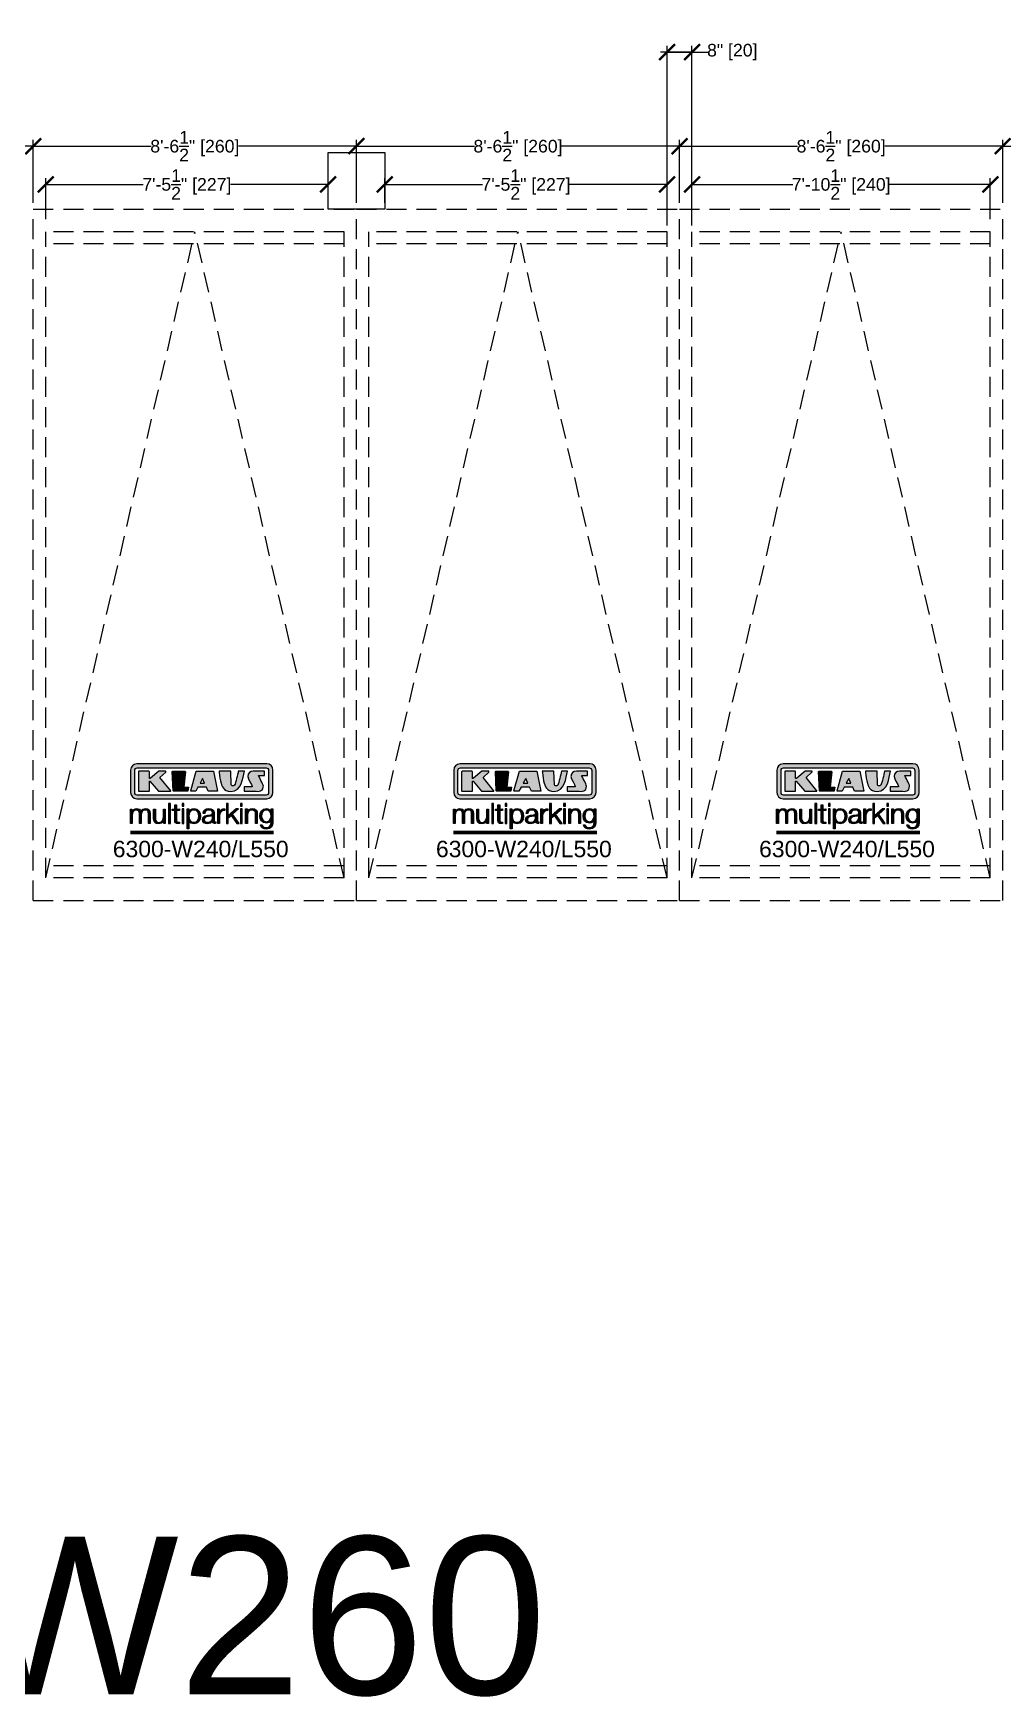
# Model space of a CAD drawing. Extents: x -210816 to 20092, y 4708 to 41486.
# Drawn here: x 17037 to 17344, y 6020 to 6547 of the extents above; entities that cross this region are included whole.
import ezdxf

# ---------------------------------------------------------------- set-up
doc = ezdxf.new("R2010")
doc.units = 0
doc.header["$MEASUREMENT"] = 0
doc.linetypes.add('DASHED', pattern=[0.2067, 0.1654, -0.0413])
doc.linetypes.add('HIDDEN', pattern=[9.525, 6.35, -3.175])
doc.layers.get('0').update_dxf_attribs({"linetype": 'CONTINUOUS'})
doc.layers.get('DEFPOINTS').update_dxf_attribs({"linetype": 'CONTINUOUS'})
for name, color, linetype in [('DIM', 6, 'CONTINUOUS'), ('KLAUS', 30, 'CONTINUOUS'), ('LOGO', 7, 'CONTINUOUS')]:
    doc.layers.add(name, color=color, linetype=linetype)
doc.styles.get("Standard").update_dxf_attribs({"font": 'arial.ttf'})
doc.dimstyles.get("Standard").update_dxf_attribs({"dimtxt": 5, "dimasz": 5, "dimexe": 2, "dimexo": 2, "dimgap": 0.09, "dimtad": 0, "dimtih": 1, "dimtoh": 1, "dimdec": 1, "dimzin": 0, "dimdsep": 46, "dimlunit": 4, "dimtxsty": 'Standard', "dimblk": 'ARCHTICK', "dimcen": -0.09, "dimadec": 0, "dimazin": 0, "dimtfac": 1, "dimtdec": 4, "dimtofl": 0, "dimtmove": 0, "dimatfit": 3, "dimldrblk": 'ARCHTICK', "dimfxl": 1, "dimtolj": 1, "dimtzin": 0, "dimarcsym": 0})

# ---------------------------------------------------------------- blocks, each defined once
blk = doc.blocks.new('_ARCHTICK')
at = {"color": 0, "linetype": 'ByBlock', "const_width": 0.15}
blk.add_lwpolyline([(-0.5, -0.5), (0.5, 0.5)], dxfattribs=at)
blk = doc.blocks.new('*D12107')
at = {"layer": 'DEFPOINTS', "color": 0}
for p in [(17446.71, 6511.6), (17344.34, 6491.61), (17446.71, 6491.61)]:
    blk.add_point(p, dxfattribs=at)
at = {"layer": 'DIM', "color": 0, "lineweight": -2}
for p, q in [((17344.34, 6493.61), (17344.34, 6513.6)), ((17344.34, 6511.6), (17381.72, 6511.6)), ((17446.71, 6511.6), (17409.33, 6511.6)), ((17446.71, 6493.61), (17446.71, 6513.6))]:
    blk.add_line(p, q, dxfattribs=at)
at = {"layer": 'DIM', "color": 0, "lineweight": -2, "xscale": 5, "yscale": 5, "zscale": 5, "rotation": 180}
blk.add_blockref('_ARCHTICK', (17344.34, 6511.6), dxfattribs=at)
at = {"layer": 'DIM', "color": 0, "lineweight": -2, "xscale": 5, "yscale": 5, "zscale": 5}
blk.add_blockref('_ARCHTICK', (17446.71, 6511.6), dxfattribs=at)
at = {"layer": 'DIM', "color": 0, "insert": (17395.53, 6511.6), "char_height": 4, "attachment_point": 5}
blk.add_mtext('\\A1;8\'-6{\\H1.000000x;\\S1/2;}" [260]', dxfattribs=at)
blk = doc.blocks.new('*D12109')
at = {"layer": 'DEFPOINTS', "color": 0}
for p in [(17344.34, 6511.6), (17241.98, 6491.61), (17344.34, 6491.61)]:
    blk.add_point(p, dxfattribs=at)
at = {"layer": 'DIM', "color": 0, "lineweight": -2}
for p, q in [((17241.98, 6493.61), (17241.98, 6513.6)), ((17241.98, 6511.6), (17279.36, 6511.6)), ((17344.34, 6511.6), (17306.97, 6511.6)), ((17344.34, 6493.61), (17344.34, 6513.6))]:
    blk.add_line(p, q, dxfattribs=at)
at = {"layer": 'DIM', "color": 0, "lineweight": -2, "xscale": 5, "yscale": 5, "zscale": 5, "rotation": 180}
blk.add_blockref('_ARCHTICK', (17241.98, 6511.6), dxfattribs=at)
at = {"layer": 'DIM', "color": 0, "lineweight": -2, "xscale": 5, "yscale": 5, "zscale": 5}
blk.add_blockref('_ARCHTICK', (17344.34, 6511.6), dxfattribs=at)
at = {"layer": 'DIM', "color": 0, "insert": (17293.16, 6511.6), "char_height": 4, "attachment_point": 5}
blk.add_mtext('\\A1;8\'-6{\\H1.000000x;\\S1/2;}" [260]', dxfattribs=at)
blk = doc.blocks.new('*D12110')
at = {"layer": 'DEFPOINTS', "color": 0}
for p in [(17340.41, 6499.49), (17245.91, 6486.48), (17340.41, 6486.48)]:
    blk.add_point(p, dxfattribs=at)
at = {"layer": 'DIM', "color": 0, "lineweight": -2}
for p, q in [((17245.91, 6488.48), (17245.91, 6501.49)), ((17245.91, 6499.49), (17277.82, 6499.49)), ((17340.41, 6499.49), (17308.51, 6499.49)), ((17340.41, 6488.48), (17340.41, 6501.49))]:
    blk.add_line(p, q, dxfattribs=at)
at = {"layer": 'DIM', "color": 0, "lineweight": -2, "xscale": 5, "yscale": 5, "zscale": 5, "rotation": 180}
blk.add_blockref('_ARCHTICK', (17245.91, 6499.49), dxfattribs=at)
at = {"layer": 'DIM', "color": 0, "lineweight": -2, "xscale": 5, "yscale": 5, "zscale": 5}
blk.add_blockref('_ARCHTICK', (17340.41, 6499.49), dxfattribs=at)
at = {"layer": 'DIM', "color": 0, "insert": (17293.16, 6499.49), "char_height": 4, "attachment_point": 5}
blk.add_mtext('\\A1;7\'-10{\\H1.000000x;\\S1/2;}" [240]', dxfattribs=at)
blk = doc.blocks.new('KLAUS')
at = {"layer": 'LOGO'}
h = blk.add_hatch(color=8, dxfattribs=at)
h.dxf.hatch_style = 2
edge = h.paths.add_edge_path()
edge.add_spline(control_points=[(3.6, 29.09), (2.88, 29.09), (2.3, 28.51), (2.3, 27.8), (2.3, 27.8), (2.3, 16.11), (2.3, 16.11), (2.3, 15.39), (2.88, 14.81), (3.6, 14.81), (3.6, 14.81), (71.16, 14.81), (71.16, 14.81), (71.88, 14.81), (72.46, 15.39), (72.46, 16.11), (72.46, 16.11), (72.46, 27.8), (72.46, 27.8), (72.46, 28.51), (71.88, 29.09), (71.16, 29.09), (71.16, 29.09), (3.6, 29.09), (3.6, 29.09), (3.6, 29.09), (3.6, 29.09), (3.6, 29.09)], knot_values=[0, 0, 0, 0, 1, 1, 1, 2, 2, 2, 3, 3, 3, 4, 4, 4, 5, 5, 5, 6, 6, 6, 7, 7, 7, 8, 8, 8, 9, 9, 9, 9], degree=3, periodic=0)
edge = h.paths.add_edge_path()
edge.add_spline(control_points=[(3.35, 31.23), (3.35, 31.23), (71.47, 31.23), (71.47, 31.23), (73.26, 31.23), (74.71, 29.77), (74.71, 27.99), (74.71, 27.99), (74.71, 16.17), (74.71, 16.17), (74.71, 14.38), (73.26, 12.93), (71.47, 12.93), (71.47, 12.93), (3.35, 12.93), (3.35, 12.93), (1.56, 12.93), (0.11, 14.38), (0.11, 16.17), (0.11, 16.17), (0.11, 27.99), (0.11, 27.99), (0.11, 29.77), (1.56, 31.23), (3.35, 31.23), (3.35, 31.23), (3.35, 31.23), (3.35, 31.23)], knot_values=[0, 0, 0, 0, 1, 1, 1, 2, 2, 2, 3, 3, 3, 4, 4, 4, 5, 5, 5, 6, 6, 6, 7, 7, 7, 8, 8, 8, 9, 9, 9, 9], degree=3, periodic=0)
h = blk.add_hatch(color=8, dxfattribs=at)
h.dxf.hatch_style = 2
edge = h.paths.add_edge_path()
edge.add_spline(control_points=[(4.5, 27.33), (4.5, 27.33), (9.7, 27.33), (9.7, 27.33), (9.84, 27.33), (9.96, 27.22), (9.96, 27.08), (9.96, 27.08), (9.96, 23.69), (9.96, 23.69), (9.96, 23.69), (9.94, 23.64), (10.04, 23.59), (10.14, 23.53), (10.2, 23.57), (10.2, 23.57), (10.2, 23.57), (10.51, 23.75), (10.51, 23.75), (10.51, 23.75), (14.94, 27.33), (14.94, 27.33), (14.94, 27.33), (18.41, 27.33), (18.41, 27.33), (18.41, 27.33), (18.49, 27.33), (18.56, 27.2), (18.65, 27.04), (18.53, 26.91), (18.53, 26.91), (18.53, 26.91), (15.49, 24.11), (15.49, 24.11), (15.49, 24.11), (21.14, 17.06), (21.14, 17.06), (21.14, 17.06), (21.13, 16.91), (21.13, 16.91), (21.08, 16.84), (20.99, 16.82), (20.99, 16.82), (20.99, 16.82), (14.7, 16.82), (14.7, 16.82), (14.7, 16.82), (10.26, 22.17), (10.26, 22.17), (10.26, 22.17), (10.19, 22.24), (10.08, 22.21), (9.97, 22.18), (9.96, 22.11), (9.96, 22.11), (9.96, 22.11), (9.96, 17.08), (9.96, 17.08), (9.96, 16.94), (9.84, 16.82), (9.7, 16.82), (9.7, 16.82), (4.5, 16.82), (4.5, 16.82), (4.36, 16.82), (4.25, 16.94), (4.25, 17.08), (4.25, 17.08), (4.25, 27.08), (4.25, 27.08), (4.25, 27.22), (4.36, 27.33), (4.5, 27.33), (4.5, 27.33), (4.5, 27.33), (4.5, 27.33)], knot_values=[0, 0, 0, 0, 1, 1, 1, 2, 2, 2, 3, 3, 3, 4, 4, 4, 5, 5, 5, 6, 6, 6, 7, 7, 7, 8, 8, 8, 9, 9, 9, 10, 10, 10, 11, 11, 11, 12, 12, 12, 13, 13, 13, 14, 14, 14, 15, 15, 15, 16, 16, 16, 17, 17, 17, 18, 18, 18, 19, 19, 19, 20, 20, 20, 21, 21, 21, 22, 22, 22, 23, 23, 23, 24, 24, 24, 25, 25, 25, 25], degree=3, periodic=0)
h = blk.add_hatch(color=8, dxfattribs=at)
h.dxf.hatch_style = 2
h.paths.add_polyline_path([(22.42, 17.06), (21.97, 27.15), (22.24, 27.33), (28.55, 27.33), (28.86, 26.97), (28.01, 19.08), (30.26, 19.07), (30.44, 18.95), (30.08, 16.95), (29.49, 16.82), (22.6, 16.82)])
h = blk.add_hatch(color=8, dxfattribs=at)
h.paths.add_polyline_path([(36.52, 21.01), (38.93, 21.01), (37.87, 23.57)])
h.paths.add_polyline_path([(34.52, 27.33), (43.65, 27.33), (45.76, 16.94), (45.57, 16.82), (40.83, 16.82), (39.89, 18.95), (35.42, 18.95), (34.27, 16.82), (31.78, 16.82), (31.66, 17)])
h = blk.add_hatch(color=8, dxfattribs=at)
h.dxf.hatch_style = 2
edge = h.paths.add_edge_path()
edge.add_spline(control_points=[(52.69, 27.32), (52.69, 27.32), (52.88, 20.14), (52.88, 20.14), (53.01, 19.89), (53.2, 19.77), (53.43, 19.71), (53.91, 19.59), (54.43, 19.57), (54.64, 20.03), (55.23, 21.34), (56.27, 25.45), (56.6, 27.33), (56.6, 27.33), (59.77, 27.33), (59.77, 27.33), (58.77, 23.9), (58.56, 16.82), (52.63, 16.76), (48.72, 16.72), (48.01, 19.35), (47.27, 22.24), (46.89, 23.68), (46.54, 27.33), (46.54, 27.33), (46.54, 27.33), (52.69, 27.32), (52.69, 27.32), (52.69, 27.32), (52.69, 27.32), (52.69, 27.32)], knot_values=[0, 0, 0, 0, 1, 1, 1, 2, 2, 2, 3, 3, 3, 4, 4, 4, 5, 5, 5, 6, 6, 6, 7, 7, 7, 8, 8, 8, 9, 9, 9, 10, 10, 10, 10], degree=3, periodic=0)
h = blk.add_hatch(color=8, dxfattribs=at)
h.dxf.hatch_style = 2
edge = h.paths.add_edge_path()
edge.add_spline(control_points=[(64.46, 27.33), (64.46, 27.33), (70.31, 27.33), (70.31, 27.33), (70.31, 26.52), (70.31, 26.02), (70.31, 25.12), (70.31, 25.12), (67.3, 25.12), (67.3, 25.12), (67.24, 25.04), (67.25, 25.11), (67.25, 24.91), (67.25, 24.88), (69.73, 20.38), (69.73, 19.57), (69.73, 16.4), (67.22, 16.81), (65.9, 16.82), (65.9, 16.82), (59.59, 16.82), (59.59, 16.82), (59.59, 17.76), (59.59, 18.23), (59.59, 19.14), (59.59, 19.14), (63.75, 19.14), (63.75, 19.14), (63.82, 19.22), (63.81, 19.11), (63.81, 19.31), (63.81, 20.32), (61.58, 23.06), (61.58, 24.63), (61.58, 26.33), (62.83, 27.34), (64.46, 27.33), (64.46, 27.33), (64.46, 27.33), (64.46, 27.33)], knot_values=[0, 0, 0, 0, 1, 1, 1, 2, 2, 2, 3, 3, 3, 4, 4, 4, 5, 5, 5, 6, 6, 6, 7, 7, 7, 8, 8, 8, 9, 9, 9, 10, 10, 10, 11, 11, 11, 12, 12, 12, 13, 13, 13, 13], degree=3, periodic=0)
h = blk.add_hatch(color=30, dxfattribs=at)
h.dxf.hatch_style = 2
h.paths.add_polyline_path([(20.07, 0), (20.99, 0), (20.99, 10.45), (20.07, 10.45)])
h = blk.add_hatch(color=30, dxfattribs=at)
h.dxf.hatch_style = 2
edge = h.paths.add_edge_path()
edge.add_spline(control_points=[(24.22, 9.82), (24.22, 9.82), (23.3, 9.82), (23.3, 9.82), (23.3, 9.82), (23.3, 7.55), (23.3, 7.55), (23.3, 7.55), (21.98, 7.55), (21.98, 7.55), (21.98, 7.55), (21.98, 6.78), (21.98, 6.78), (21.98, 6.78), (23.3, 6.78), (23.3, 6.78), (23.3, 6.78), (23.3, 1.61), (23.3, 1.61), (23.28, 0.32), (23.71, -0.09), (24.94, -0.09), (25.22, -0.09), (25.48, -0.06), (25.76, -0.06), (25.76, -0.06), (25.76, 0.73), (25.76, 0.73), (25.5, 0.7), (25.23, 0.69), (24.97, 0.69), (24.31, 0.73), (24.22, 1.08), (24.22, 1.68), (24.22, 1.68), (24.22, 6.78), (24.22, 6.78), (24.22, 6.78), (25.76, 6.78), (25.76, 6.78), (25.76, 6.78), (25.76, 7.55), (25.76, 7.55), (25.76, 7.55), (24.22, 7.55), (24.22, 7.55), (24.22, 7.55), (24.22, 9.82), (24.22, 9.82), (24.22, 9.82), (24.22, 9.82), (24.22, 9.82)], knot_values=[0, 0, 0, 0, 1, 1, 1, 2, 2, 2, 3, 3, 3, 4, 4, 4, 5, 5, 5, 6, 6, 6, 7, 7, 7, 8, 8, 8, 9, 9, 9, 10, 10, 10, 11, 11, 11, 12, 12, 12, 13, 13, 13, 14, 14, 14, 15, 15, 15, 16, 16, 16, 17, 17, 17, 17], degree=3, periodic=0)
h = blk.add_hatch(color=30, dxfattribs=at)
h.paths.add_polyline_path([(27.1, 0), (28.03, 0), (28.03, 7.55), (27.1, 7.55)])
h.paths.add_polyline_path([(27.1, 8.98), (28.03, 8.98), (28.03, 10.45), (27.1, 10.45)])
h = blk.add_hatch(color=30, dxfattribs=at)
h.dxf.hatch_style = 2
h.paths.add_polyline_path([(50.4, 0), (51.32, 0), (51.32, 2.87), (52.82, 4.11), (55.8, 0), (56.96, 0), (53.52, 4.76), (56.74, 7.55), (55.51, 7.55), (51.32, 3.89), (51.32, 10.45), (50.4, 10.45)])
h = blk.add_hatch(color=30, dxfattribs=at)
h.paths.add_polyline_path([(57.74, 0), (58.66, 0), (58.66, 7.55), (57.74, 7.55)])
h.paths.add_polyline_path([(57.74, 8.98), (58.66, 8.98), (58.66, 10.45), (57.74, 10.45)])
h = blk.add_hatch(color=30, dxfattribs=at)
h.dxf.hatch_style = 2
edge = h.paths.add_edge_path()
edge.add_spline(control_points=[(0, 0), (0, 0), (0.92, 0), (0.92, 0), (0.92, 0), (0.92, 4.22), (0.92, 4.22), (0.94, 5.8), (1.58, 7), (3.18, 7), (4.35, 7), (4.77, 6.15), (4.76, 5.12), (4.76, 5.12), (4.76, 0), (4.76, 0), (4.76, 0), (5.68, 0), (5.68, 0), (5.68, 0), (5.68, 4.27), (5.68, 4.27), (5.68, 5.68), (6.14, 7), (7.73, 7), (9.05, 7), (9.52, 6.32), (9.52, 5.08), (9.52, 5.08), (9.52, 0), (9.52, 0), (9.52, 0), (10.44, 0), (10.44, 0), (10.44, 0), (10.44, 5.12), (10.44, 5.12), (10.44, 6.91), (9.59, 7.77), (7.94, 7.77), (6.94, 7.77), (5.99, 7.29), (5.54, 6.3), (5.26, 7.29), (4.36, 7.77), (3.37, 7.77), (2.17, 7.77), (1.38, 7.19), (0.89, 6.28), (0.89, 6.28), (0.85, 6.28), (0.85, 6.28), (0.85, 6.28), (0.85, 7.55), (0.85, 7.55), (0.85, 7.55), (0, 7.55), (0, 7.55), (0, 7.55), (0, 0), (0, 0), (0, 0), (0, 0), (0, 0)], knot_values=[0, 0, 0, 0, 1, 1, 1, 2, 2, 2, 3, 3, 3, 4, 4, 4, 5, 5, 5, 6, 6, 6, 7, 7, 7, 8, 8, 8, 9, 9, 9, 10, 10, 10, 11, 11, 11, 12, 12, 12, 13, 13, 13, 14, 14, 14, 15, 15, 15, 16, 16, 16, 17, 17, 17, 18, 18, 18, 19, 19, 19, 20, 20, 20, 21, 21, 21, 21], degree=3, periodic=0)
h = blk.add_hatch(color=30, dxfattribs=at)
h.dxf.hatch_style = 2
edge = h.paths.add_edge_path()
edge.add_spline(control_points=[(18.31, 7.55), (18.31, 7.55), (17.39, 7.55), (17.39, 7.55), (17.39, 7.55), (17.39, 3.59), (17.39, 3.59), (17.39, 2.05), (16.7, 0.56), (15.12, 0.56), (13.66, 0.56), (13.15, 1.27), (13.1, 2.64), (13.1, 2.64), (13.1, 7.55), (13.1, 7.55), (13.1, 7.55), (12.18, 7.55), (12.18, 7.55), (12.18, 7.55), (12.18, 2.65), (12.18, 2.65), (12.18, 0.89), (12.93, -0.22), (14.83, -0.22), (15.96, -0.22), (16.95, 0.35), (17.44, 1.36), (17.44, 1.36), (17.47, 1.36), (17.47, 1.36), (17.47, 1.36), (17.47, 0), (17.47, 0), (17.47, 0), (18.31, 0), (18.31, 0), (18.31, 0), (18.31, 7.55), (18.31, 7.55), (18.31, 7.55), (18.31, 7.55), (18.31, 7.55)], knot_values=[0, 0, 0, 0, 1, 1, 1, 2, 2, 2, 3, 3, 3, 4, 4, 4, 5, 5, 5, 6, 6, 6, 7, 7, 7, 8, 8, 8, 9, 9, 9, 10, 10, 10, 11, 11, 11, 12, 12, 12, 13, 13, 13, 14, 14, 14, 14], degree=3, periodic=0)
h = blk.add_hatch(color=30, dxfattribs=at)
edge = h.paths.add_edge_path()
edge.add_spline(control_points=[(35.84, 3.78), (35.84, 2.21), (35.12, 0.56), (33.37, 0.56), (31.4, 0.56), (30.72, 2.21), (30.72, 3.78), (30.72, 5.49), (31.33, 7), (33.37, 7), (35.12, 7), (35.84, 5.34), (35.84, 3.78), (35.84, 3.78), (35.84, 3.78), (35.84, 3.78)], knot_values=[0, 0, 0, 0, 1, 1, 1, 2, 2, 2, 3, 3, 3, 4, 4, 4, 5, 5, 5, 5], degree=3, periodic=0)
edge = h.paths.add_edge_path()
edge.add_spline(control_points=[(29.79, -2.8), (29.79, -2.8), (30.72, -2.8), (30.72, -2.8), (30.72, -2.8), (30.72, 1.43), (30.72, 1.43), (30.72, 1.43), (30.74, 1.43), (30.74, 1.43), (31.14, 0.35), (32.24, -0.22), (33.37, -0.22), (35.66, -0.22), (36.76, 1.64), (36.76, 3.78), (36.76, 5.91), (35.66, 7.77), (33.37, 7.77), (32.15, 7.77), (31.1, 7.14), (30.67, 6.12), (30.67, 6.12), (30.64, 6.12), (30.64, 6.12), (30.64, 6.12), (30.64, 7.55), (30.64, 7.55), (30.64, 7.55), (29.79, 7.55), (29.79, 7.55), (29.79, 7.55), (29.79, -2.8), (29.79, -2.8), (29.79, -2.8), (29.79, -2.8), (29.79, -2.8)], knot_values=[0, 0, 0, 0, 1, 1, 1, 2, 2, 2, 3, 3, 3, 4, 4, 4, 5, 5, 5, 6, 6, 6, 7, 7, 7, 8, 8, 8, 9, 9, 9, 10, 10, 10, 11, 11, 11, 12, 12, 12, 12], degree=3, periodic=0)
h = blk.add_hatch(color=30, dxfattribs=at)
edge = h.paths.add_edge_path()
edge.add_spline(control_points=[(43.03, 2.93), (43.04, 1.45), (41.8, 0.56), (40.39, 0.56), (39.53, 0.56), (38.71, 1.13), (38.71, 2.05), (38.71, 3.53), (40.66, 3.51), (42.22, 3.79), (42.47, 3.84), (42.88, 3.91), (43, 4.13), (43, 4.13), (43.03, 4.13), (43.03, 4.13), (43.03, 4.13), (43.03, 2.93), (43.03, 2.93), (43.03, 2.93), (43.03, 2.93), (43.03, 2.93)], knot_values=[0, 0, 0, 0, 1, 1, 1, 2, 2, 2, 3, 3, 3, 4, 4, 4, 5, 5, 5, 6, 6, 6, 7, 7, 7, 7], degree=3, periodic=0)
edge = h.paths.add_edge_path()
edge.add_spline(control_points=[(39.03, 5.24), (39.06, 6.47), (39.91, 7), (41.05, 7), (42.14, 7), (43.03, 6.69), (43.03, 5.45), (43.03, 4.61), (42.6, 4.51), (41.84, 4.42), (39.85, 4.19), (37.79, 4.11), (37.79, 1.99), (37.79, 0.47), (38.93, -0.22), (40.32, -0.22), (41.77, -0.22), (42.43, 0.34), (43.07, 1.32), (43.07, 1.32), (43.1, 1.32), (43.1, 1.32), (43.1, 0.53), (43.25, 0), (44.19, 0), (44.43, 0), (44.58, 0.01), (44.79, 0.06), (44.79, 0.06), (44.79, 0.83), (44.79, 0.83), (44.71, 0.81), (44.6, 0.78), (44.49, 0.78), (44.13, 0.78), (43.95, 0.98), (43.95, 1.33), (43.95, 1.33), (43.95, 5.34), (43.95, 5.34), (43.95, 7.36), (42.5, 7.77), (41.17, 7.77), (39.44, 7.77), (38.2, 7.01), (38.11, 5.24), (38.11, 5.24), (39.03, 5.24), (39.03, 5.24), (39.03, 5.24), (39.03, 5.24), (39.03, 5.24)], knot_values=[0, 0, 0, 0, 1, 1, 1, 2, 2, 2, 3, 3, 3, 4, 4, 4, 5, 5, 5, 6, 6, 6, 7, 7, 7, 8, 8, 8, 9, 9, 9, 10, 10, 10, 11, 11, 11, 12, 12, 12, 13, 13, 13, 14, 14, 14, 15, 15, 15, 16, 16, 16, 17, 17, 17, 17], degree=3, periodic=0)
h = blk.add_hatch(color=30, dxfattribs=at)
h.dxf.hatch_style = 2
edge = h.paths.add_edge_path()
edge.add_spline(control_points=[(45.79, 0), (45.79, 0), (46.71, 0), (46.71, 0), (46.71, 0), (46.71, 4.03), (46.71, 4.03), (46.71, 5.59), (47.85, 6.82), (49.52, 6.73), (49.52, 6.73), (49.52, 7.66), (49.52, 7.66), (48.16, 7.72), (47.14, 7), (46.67, 5.78), (46.67, 5.78), (46.64, 5.78), (46.64, 5.78), (46.64, 5.78), (46.64, 7.55), (46.64, 7.55), (46.64, 7.55), (45.79, 7.55), (45.79, 7.55), (45.79, 7.55), (45.79, 0), (45.79, 0), (45.79, 0), (45.79, 0), (45.79, 0)], knot_values=[0, 0, 0, 0, 1, 1, 1, 2, 2, 2, 3, 3, 3, 4, 4, 4, 5, 5, 5, 6, 6, 6, 7, 7, 7, 8, 8, 8, 9, 9, 9, 10, 10, 10, 10], degree=3, periodic=0)
h = blk.add_hatch(color=30, dxfattribs=at)
h.dxf.hatch_style = 2
edge = h.paths.add_edge_path()
edge.add_spline(control_points=[(60.41, 0), (60.41, 0), (61.33, 0), (61.33, 0), (61.33, 0), (61.33, 4.41), (61.33, 4.41), (61.36, 5.89), (62.24, 7), (63.7, 7), (65.2, 7), (65.62, 6.02), (65.62, 4.71), (65.62, 4.71), (65.62, 0), (65.62, 0), (65.62, 0), (66.54, 0), (66.54, 0), (66.54, 0), (66.54, 4.86), (66.54, 4.86), (66.54, 6.66), (65.9, 7.77), (63.78, 7.77), (62.71, 7.77), (61.7, 7.16), (61.36, 6.25), (61.36, 6.25), (61.33, 6.25), (61.33, 6.25), (61.33, 6.25), (61.33, 7.55), (61.33, 7.55), (61.33, 7.55), (60.41, 7.55), (60.41, 7.55), (60.41, 7.55), (60.41, 0), (60.41, 0), (60.41, 0), (60.41, 0), (60.41, 0)], knot_values=[0, 0, 0, 0, 1, 1, 1, 2, 2, 2, 3, 3, 3, 4, 4, 4, 5, 5, 5, 6, 6, 6, 7, 7, 7, 8, 8, 8, 9, 9, 9, 10, 10, 10, 11, 11, 11, 12, 12, 12, 13, 13, 13, 14, 14, 14, 14], degree=3, periodic=0)
h = blk.add_hatch(color=30, dxfattribs=at)
edge = h.paths.add_edge_path()
edge.add_spline(control_points=[(71.32, 0.86), (69.62, 0.86), (68.83, 2.34), (68.83, 3.86), (68.83, 5.43), (69.56, 7), (71.32, 7), (73.06, 7), (73.75, 5.34), (73.75, 3.86), (73.75, 2.33), (72.91, 0.86), (71.32, 0.86), (71.32, 0.86), (71.32, 0.86), (71.32, 0.86)], knot_values=[0, 0, 0, 0, 1, 1, 1, 2, 2, 2, 3, 3, 3, 4, 4, 4, 5, 5, 5, 5], degree=3, periodic=0)
edge = h.paths.add_edge_path()
edge.add_spline(control_points=[(74.67, 7.55), (74.67, 7.55), (73.75, 7.55), (73.75, 7.55), (73.75, 7.55), (73.75, 6.25), (73.75, 6.25), (73.75, 6.25), (73.72, 6.25), (73.72, 6.25), (73.35, 7.09), (72.41, 7.77), (71.32, 7.77), (69.13, 7.77), (67.9, 6.05), (67.9, 3.97), (67.9, 1.82), (68.9, 0.09), (71.32, 0.09), (72.4, 0.09), (73.29, 0.72), (73.72, 1.64), (73.72, 1.64), (73.75, 1.64), (73.75, 1.64), (73.75, 1.64), (73.75, 0.61), (73.75, 0.61), (73.75, -1.23), (73.01, -2.24), (71.32, -2.24), (70.29, -2.24), (69.31, -1.85), (69.1, -0.73), (69.1, -0.73), (68.18, -0.73), (68.18, -0.73), (68.31, -2.34), (69.81, -3.02), (71.32, -3.02), (73.79, -3.02), (74.65, -1.64), (74.67, 0.61), (74.67, 0.61), (74.67, 7.55), (74.67, 7.55), (74.67, 7.55), (74.67, 7.55), (74.67, 7.55)], knot_values=[0, 0, 0, 0, 1, 1, 1, 2, 2, 2, 3, 3, 3, 4, 4, 4, 5, 5, 5, 6, 6, 6, 7, 7, 7, 8, 8, 8, 9, 9, 9, 10, 10, 10, 11, 11, 11, 12, 12, 12, 13, 13, 13, 14, 14, 14, 15, 15, 15, 16, 16, 16, 16], degree=3, periodic=0)
for points in [[(22.42, 17.06), (21.97, 27.15), (22.24, 27.33), (28.55, 27.33), (28.86, 26.97), (28.01, 19.08), (30.26, 19.07), (30.44, 18.95), (30.08, 16.95), (29.49, 16.82), (22.6, 16.82), (22.42, 17.06), (22.42, 17.06)], [(34.52, 27.33), (43.65, 27.33), (45.76, 16.94), (45.57, 16.82), (40.83, 16.82), (39.89, 18.95), (35.42, 18.95), (34.27, 16.82), (31.78, 16.82), (31.66, 17), (34.52, 27.33), (34.52, 27.33)], [(36.52, 21.01), (38.93, 21.01), (37.87, 23.57), (36.52, 21.01), (36.52, 21.01)], [(20.07, 0), (20.99, 0), (20.99, 10.45), (20.07, 10.45), (20.07, 0), (20.07, 0)], [(27.1, 8.98), (28.03, 8.98), (28.03, 10.45), (27.1, 10.45), (27.1, 8.98), (27.1, 8.98)], [(50.4, 0), (51.32, 0), (51.32, 2.87), (52.82, 4.11), (55.8, 0), (56.96, 0), (53.52, 4.76), (56.74, 7.55), (55.51, 7.55), (51.32, 3.89), (51.32, 10.45), (50.4, 10.45), (50.4, 0), (50.4, 0)], [(57.74, 8.98), (58.66, 8.98), (58.66, 10.45), (57.74, 10.45), (57.74, 8.98), (57.74, 8.98)], [(27.1, 0), (28.03, 0), (28.03, 7.55), (27.1, 7.55), (27.1, 0), (27.1, 0)], [(57.74, 0), (58.66, 0), (58.66, 7.55), (57.74, 7.55), (57.74, 0), (57.74, 0)]]:
    blk.add_lwpolyline(points, dxfattribs=at)
for points, knots in [([(3.35, 31.23), (3.35, 31.23), (71.47, 31.23), (71.47, 31.23), (73.26, 31.23), (74.71, 29.77), (74.71, 27.99), (74.71, 27.99), (74.71, 16.17), (74.71, 16.17), (74.71, 14.38), (73.26, 12.93), (71.47, 12.93), (71.47, 12.93), (3.35, 12.93), (3.35, 12.93), (1.56, 12.93), (0.11, 14.38), (0.11, 16.17), (0.11, 16.17), (0.11, 27.99), (0.11, 27.99), (0.11, 29.77), (1.56, 31.23), (3.35, 31.23), (3.35, 31.23), (3.35, 31.23), (3.35, 31.23)], [0, 0, 0, 0, 1, 1, 1, 2, 2, 2, 3, 3, 3, 4, 4, 4, 5, 5, 5, 6, 6, 6, 7, 7, 7, 8, 8, 8, 9, 9, 9, 9]), ([(3.6, 29.09), (2.88, 29.09), (2.3, 28.51), (2.3, 27.8), (2.3, 27.8), (2.3, 16.11), (2.3, 16.11), (2.3, 15.39), (2.88, 14.81), (3.6, 14.81), (3.6, 14.81), (71.16, 14.81), (71.16, 14.81), (71.88, 14.81), (72.46, 15.39), (72.46, 16.11), (72.46, 16.11), (72.46, 27.8), (72.46, 27.8), (72.46, 28.51), (71.88, 29.09), (71.16, 29.09), (71.16, 29.09), (3.6, 29.09), (3.6, 29.09), (3.6, 29.09), (3.6, 29.09), (3.6, 29.09)], [0, 0, 0, 0, 1, 1, 1, 2, 2, 2, 3, 3, 3, 4, 4, 4, 5, 5, 5, 6, 6, 6, 7, 7, 7, 8, 8, 8, 9, 9, 9, 9]), ([(4.5, 27.33), (4.5, 27.33), (9.7, 27.33), (9.7, 27.33), (9.84, 27.33), (9.96, 27.22), (9.96, 27.08), (9.96, 27.08), (9.96, 23.69), (9.96, 23.69), (9.96, 23.69), (9.94, 23.64), (10.04, 23.59), (10.14, 23.53), (10.2, 23.57), (10.2, 23.57), (10.2, 23.57), (10.51, 23.75), (10.51, 23.75), (10.51, 23.75), (14.94, 27.33), (14.94, 27.33), (14.94, 27.33), (18.41, 27.33), (18.41, 27.33), (18.41, 27.33), (18.49, 27.33), (18.56, 27.2), (18.65, 27.04), (18.53, 26.91), (18.53, 26.91), (18.53, 26.91), (15.49, 24.11), (15.49, 24.11), (15.49, 24.11), (21.14, 17.06), (21.14, 17.06), (21.14, 17.06), (21.13, 16.91), (21.13, 16.91), (21.08, 16.84), (20.99, 16.82), (20.99, 16.82), (20.99, 16.82), (14.7, 16.82), (14.7, 16.82), (14.7, 16.82), (10.26, 22.17), (10.26, 22.17), (10.26, 22.17), (10.19, 22.24), (10.08, 22.21), (9.97, 22.18), (9.96, 22.11), (9.96, 22.11), (9.96, 22.11), (9.96, 17.08), (9.96, 17.08), (9.96, 16.94), (9.84, 16.82), (9.7, 16.82), (9.7, 16.82), (4.5, 16.82), (4.5, 16.82), (4.36, 16.82), (4.25, 16.94), (4.25, 17.08), (4.25, 17.08), (4.25, 27.08), (4.25, 27.08), (4.25, 27.22), (4.36, 27.33), (4.5, 27.33), (4.5, 27.33), (4.5, 27.33), (4.5, 27.33)], [0, 0, 0, 0, 1, 1, 1, 2, 2, 2, 3, 3, 3, 4, 4, 4, 5, 5, 5, 6, 6, 6, 7, 7, 7, 8, 8, 8, 9, 9, 9, 10, 10, 10, 11, 11, 11, 12, 12, 12, 13, 13, 13, 14, 14, 14, 15, 15, 15, 16, 16, 16, 17, 17, 17, 18, 18, 18, 19, 19, 19, 20, 20, 20, 21, 21, 21, 22, 22, 22, 23, 23, 23, 24, 24, 24, 25, 25, 25, 25]), ([(52.69, 27.32), (52.69, 27.32), (52.88, 20.14), (52.88, 20.14), (53.01, 19.89), (53.2, 19.77), (53.43, 19.71), (53.91, 19.59), (54.43, 19.57), (54.64, 20.03), (55.23, 21.34), (56.27, 25.45), (56.6, 27.33), (56.6, 27.33), (59.77, 27.33), (59.77, 27.33), (58.77, 23.9), (58.56, 16.82), (52.63, 16.76), (48.72, 16.72), (48.01, 19.35), (47.27, 22.24), (46.89, 23.68), (46.54, 27.33), (46.54, 27.33), (46.54, 27.33), (52.69, 27.32), (52.69, 27.32), (52.69, 27.32), (52.69, 27.32), (52.69, 27.32)], [0, 0, 0, 0, 1, 1, 1, 2, 2, 2, 3, 3, 3, 4, 4, 4, 5, 5, 5, 6, 6, 6, 7, 7, 7, 8, 8, 8, 9, 9, 9, 10, 10, 10, 10]), ([(64.46, 27.33), (64.46, 27.33), (70.31, 27.33), (70.31, 27.33), (70.31, 26.52), (70.31, 26.02), (70.31, 25.12), (70.31, 25.12), (67.3, 25.12), (67.3, 25.12), (67.24, 25.04), (67.25, 25.11), (67.25, 24.91), (67.25, 24.88), (69.73, 20.38), (69.73, 19.57), (69.73, 16.4), (67.22, 16.81), (65.9, 16.82), (65.9, 16.82), (59.59, 16.82), (59.59, 16.82), (59.59, 17.76), (59.59, 18.23), (59.59, 19.14), (59.59, 19.14), (63.75, 19.14), (63.75, 19.14), (63.82, 19.22), (63.81, 19.11), (63.81, 19.31), (63.81, 20.32), (61.58, 23.06), (61.58, 24.63), (61.58, 26.33), (62.83, 27.34), (64.46, 27.33), (64.46, 27.33), (64.46, 27.33), (64.46, 27.33)], [0, 0, 0, 0, 1, 1, 1, 2, 2, 2, 3, 3, 3, 4, 4, 4, 5, 5, 5, 6, 6, 6, 7, 7, 7, 8, 8, 8, 9, 9, 9, 10, 10, 10, 11, 11, 11, 12, 12, 12, 13, 13, 13, 13]), ([(24.22, 9.82), (24.22, 9.82), (23.3, 9.82), (23.3, 9.82), (23.3, 9.82), (23.3, 7.55), (23.3, 7.55), (23.3, 7.55), (21.98, 7.55), (21.98, 7.55), (21.98, 7.55), (21.98, 6.78), (21.98, 6.78), (21.98, 6.78), (23.3, 6.78), (23.3, 6.78), (23.3, 6.78), (23.3, 1.61), (23.3, 1.61), (23.28, 0.32), (23.71, -0.09), (24.94, -0.09), (25.22, -0.09), (25.48, -0.06), (25.76, -0.06), (25.76, -0.06), (25.76, 0.73), (25.76, 0.73), (25.5, 0.7), (25.23, 0.69), (24.97, 0.69), (24.31, 0.73), (24.22, 1.08), (24.22, 1.68), (24.22, 1.68), (24.22, 6.78), (24.22, 6.78), (24.22, 6.78), (25.76, 6.78), (25.76, 6.78), (25.76, 6.78), (25.76, 7.55), (25.76, 7.55), (25.76, 7.55), (24.22, 7.55), (24.22, 7.55), (24.22, 7.55), (24.22, 9.82), (24.22, 9.82), (24.22, 9.82), (24.22, 9.82), (24.22, 9.82)], [0, 0, 0, 0, 1, 1, 1, 2, 2, 2, 3, 3, 3, 4, 4, 4, 5, 5, 5, 6, 6, 6, 7, 7, 7, 8, 8, 8, 9, 9, 9, 10, 10, 10, 11, 11, 11, 12, 12, 12, 13, 13, 13, 14, 14, 14, 15, 15, 15, 16, 16, 16, 17, 17, 17, 17]), ([(0, 0), (0, 0), (0.92, 0), (0.92, 0), (0.92, 0), (0.92, 4.22), (0.92, 4.22), (0.94, 5.8), (1.58, 7), (3.18, 7), (4.35, 7), (4.77, 6.15), (4.76, 5.12), (4.76, 5.12), (4.76, 0), (4.76, 0), (4.76, 0), (5.68, 0), (5.68, 0), (5.68, 0), (5.68, 4.27), (5.68, 4.27), (5.68, 5.68), (6.14, 7), (7.73, 7), (9.05, 7), (9.52, 6.32), (9.52, 5.08), (9.52, 5.08), (9.52, 0), (9.52, 0), (9.52, 0), (10.44, 0), (10.44, 0), (10.44, 0), (10.44, 5.12), (10.44, 5.12), (10.44, 6.91), (9.59, 7.77), (7.94, 7.77), (6.94, 7.77), (5.99, 7.29), (5.54, 6.3), (5.26, 7.29), (4.36, 7.77), (3.37, 7.77), (2.17, 7.77), (1.38, 7.19), (0.89, 6.28), (0.89, 6.28), (0.85, 6.28), (0.85, 6.28), (0.85, 6.28), (0.85, 7.55), (0.85, 7.55), (0.85, 7.55), (0, 7.55), (0, 7.55), (0, 7.55), (0, 0), (0, 0), (0, 0), (0, 0), (0, 0)], [0, 0, 0, 0, 1, 1, 1, 2, 2, 2, 3, 3, 3, 4, 4, 4, 5, 5, 5, 6, 6, 6, 7, 7, 7, 8, 8, 8, 9, 9, 9, 10, 10, 10, 11, 11, 11, 12, 12, 12, 13, 13, 13, 14, 14, 14, 15, 15, 15, 16, 16, 16, 17, 17, 17, 18, 18, 18, 19, 19, 19, 20, 20, 20, 21, 21, 21, 21]), ([(18.31, 7.55), (18.31, 7.55), (17.39, 7.55), (17.39, 7.55), (17.39, 7.55), (17.39, 3.59), (17.39, 3.59), (17.39, 2.05), (16.7, 0.56), (15.12, 0.56), (13.66, 0.56), (13.15, 1.27), (13.1, 2.64), (13.1, 2.64), (13.1, 7.55), (13.1, 7.55), (13.1, 7.55), (12.18, 7.55), (12.18, 7.55), (12.18, 7.55), (12.18, 2.65), (12.18, 2.65), (12.18, 0.89), (12.93, -0.22), (14.83, -0.22), (15.96, -0.22), (16.95, 0.35), (17.44, 1.36), (17.44, 1.36), (17.47, 1.36), (17.47, 1.36), (17.47, 1.36), (17.47, 0), (17.47, 0), (17.47, 0), (18.31, 0), (18.31, 0), (18.31, 0), (18.31, 7.55), (18.31, 7.55), (18.31, 7.55), (18.31, 7.55), (18.31, 7.55)], [0, 0, 0, 0, 1, 1, 1, 2, 2, 2, 3, 3, 3, 4, 4, 4, 5, 5, 5, 6, 6, 6, 7, 7, 7, 8, 8, 8, 9, 9, 9, 10, 10, 10, 11, 11, 11, 12, 12, 12, 13, 13, 13, 14, 14, 14, 14]), ([(29.79, -2.8), (29.79, -2.8), (30.72, -2.8), (30.72, -2.8), (30.72, -2.8), (30.72, 1.43), (30.72, 1.43), (30.72, 1.43), (30.74, 1.43), (30.74, 1.43), (31.14, 0.35), (32.24, -0.22), (33.37, -0.22), (35.66, -0.22), (36.76, 1.64), (36.76, 3.78), (36.76, 5.91), (35.66, 7.77), (33.37, 7.77), (32.15, 7.77), (31.1, 7.14), (30.67, 6.12), (30.67, 6.12), (30.64, 6.12), (30.64, 6.12), (30.64, 6.12), (30.64, 7.55), (30.64, 7.55), (30.64, 7.55), (29.79, 7.55), (29.79, 7.55), (29.79, 7.55), (29.79, -2.8), (29.79, -2.8), (29.79, -2.8), (29.79, -2.8), (29.79, -2.8)], [0, 0, 0, 0, 1, 1, 1, 2, 2, 2, 3, 3, 3, 4, 4, 4, 5, 5, 5, 6, 6, 6, 7, 7, 7, 8, 8, 8, 9, 9, 9, 10, 10, 10, 11, 11, 11, 12, 12, 12, 12]), ([(35.84, 3.78), (35.84, 2.21), (35.12, 0.56), (33.37, 0.56), (31.4, 0.56), (30.72, 2.21), (30.72, 3.78), (30.72, 5.49), (31.33, 7), (33.37, 7), (35.12, 7), (35.84, 5.34), (35.84, 3.78), (35.84, 3.78), (35.84, 3.78), (35.84, 3.78)], [0, 0, 0, 0, 1, 1, 1, 2, 2, 2, 3, 3, 3, 4, 4, 4, 5, 5, 5, 5]), ([(39.03, 5.24), (39.06, 6.47), (39.91, 7), (41.05, 7), (42.14, 7), (43.03, 6.69), (43.03, 5.45), (43.03, 4.61), (42.6, 4.51), (41.84, 4.42), (39.85, 4.19), (37.79, 4.11), (37.79, 1.99), (37.79, 0.47), (38.93, -0.22), (40.32, -0.22), (41.77, -0.22), (42.43, 0.34), (43.07, 1.32), (43.07, 1.32), (43.1, 1.32), (43.1, 1.32), (43.1, 0.53), (43.25, 0), (44.19, 0), (44.43, 0), (44.58, 0.01), (44.79, 0.06), (44.79, 0.06), (44.79, 0.83), (44.79, 0.83), (44.71, 0.81), (44.6, 0.78), (44.49, 0.78), (44.13, 0.78), (43.95, 0.98), (43.95, 1.33), (43.95, 1.33), (43.95, 5.34), (43.95, 5.34), (43.95, 7.36), (42.5, 7.77), (41.17, 7.77), (39.44, 7.77), (38.2, 7.01), (38.11, 5.24), (38.11, 5.24), (39.03, 5.24), (39.03, 5.24), (39.03, 5.24), (39.03, 5.24), (39.03, 5.24)], [0, 0, 0, 0, 1, 1, 1, 2, 2, 2, 3, 3, 3, 4, 4, 4, 5, 5, 5, 6, 6, 6, 7, 7, 7, 8, 8, 8, 9, 9, 9, 10, 10, 10, 11, 11, 11, 12, 12, 12, 13, 13, 13, 14, 14, 14, 15, 15, 15, 16, 16, 16, 17, 17, 17, 17]), ([(43.03, 2.93), (43.04, 1.45), (41.8, 0.56), (40.39, 0.56), (39.53, 0.56), (38.71, 1.13), (38.71, 2.05), (38.71, 3.53), (40.66, 3.51), (42.22, 3.79), (42.47, 3.84), (42.88, 3.91), (43, 4.13), (43, 4.13), (43.03, 4.13), (43.03, 4.13), (43.03, 4.13), (43.03, 2.93), (43.03, 2.93), (43.03, 2.93), (43.03, 2.93), (43.03, 2.93)], [0, 0, 0, 0, 1, 1, 1, 2, 2, 2, 3, 3, 3, 4, 4, 4, 5, 5, 5, 6, 6, 6, 7, 7, 7, 7]), ([(45.79, 0), (45.79, 0), (46.71, 0), (46.71, 0), (46.71, 0), (46.71, 4.03), (46.71, 4.03), (46.71, 5.59), (47.85, 6.82), (49.52, 6.73), (49.52, 6.73), (49.52, 7.66), (49.52, 7.66), (48.16, 7.72), (47.14, 7), (46.67, 5.78), (46.67, 5.78), (46.64, 5.78), (46.64, 5.78), (46.64, 5.78), (46.64, 7.55), (46.64, 7.55), (46.64, 7.55), (45.79, 7.55), (45.79, 7.55), (45.79, 7.55), (45.79, 0), (45.79, 0), (45.79, 0), (45.79, 0), (45.79, 0)], [0, 0, 0, 0, 1, 1, 1, 2, 2, 2, 3, 3, 3, 4, 4, 4, 5, 5, 5, 6, 6, 6, 7, 7, 7, 8, 8, 8, 9, 9, 9, 10, 10, 10, 10]), ([(60.41, 0), (60.41, 0), (61.33, 0), (61.33, 0), (61.33, 0), (61.33, 4.41), (61.33, 4.41), (61.36, 5.89), (62.24, 7), (63.7, 7), (65.2, 7), (65.62, 6.02), (65.62, 4.71), (65.62, 4.71), (65.62, 0), (65.62, 0), (65.62, 0), (66.54, 0), (66.54, 0), (66.54, 0), (66.54, 4.86), (66.54, 4.86), (66.54, 6.66), (65.9, 7.77), (63.78, 7.77), (62.71, 7.77), (61.7, 7.16), (61.36, 6.25), (61.36, 6.25), (61.33, 6.25), (61.33, 6.25), (61.33, 6.25), (61.33, 7.55), (61.33, 7.55), (61.33, 7.55), (60.41, 7.55), (60.41, 7.55), (60.41, 7.55), (60.41, 0), (60.41, 0), (60.41, 0), (60.41, 0), (60.41, 0)], [0, 0, 0, 0, 1, 1, 1, 2, 2, 2, 3, 3, 3, 4, 4, 4, 5, 5, 5, 6, 6, 6, 7, 7, 7, 8, 8, 8, 9, 9, 9, 10, 10, 10, 11, 11, 11, 12, 12, 12, 13, 13, 13, 14, 14, 14, 14]), ([(74.67, 7.55), (74.67, 7.55), (73.75, 7.55), (73.75, 7.55), (73.75, 7.55), (73.75, 6.25), (73.75, 6.25), (73.75, 6.25), (73.72, 6.25), (73.72, 6.25), (73.35, 7.09), (72.41, 7.77), (71.32, 7.77), (69.13, 7.77), (67.9, 6.05), (67.9, 3.97), (67.9, 1.82), (68.9, 0.09), (71.32, 0.09), (72.4, 0.09), (73.29, 0.72), (73.72, 1.64), (73.72, 1.64), (73.75, 1.64), (73.75, 1.64), (73.75, 1.64), (73.75, 0.61), (73.75, 0.61), (73.75, -1.23), (73.01, -2.24), (71.32, -2.24), (70.29, -2.24), (69.31, -1.85), (69.1, -0.73), (69.1, -0.73), (68.18, -0.73), (68.18, -0.73), (68.31, -2.34), (69.81, -3.02), (71.32, -3.02), (73.79, -3.02), (74.65, -1.64), (74.67, 0.61), (74.67, 0.61), (74.67, 7.55), (74.67, 7.55), (74.67, 7.55), (74.67, 7.55), (74.67, 7.55)], [0, 0, 0, 0, 1, 1, 1, 2, 2, 2, 3, 3, 3, 4, 4, 4, 5, 5, 5, 6, 6, 6, 7, 7, 7, 8, 8, 8, 9, 9, 9, 10, 10, 10, 11, 11, 11, 12, 12, 12, 13, 13, 13, 14, 14, 14, 15, 15, 15, 16, 16, 16, 16]), ([(71.32, 0.86), (69.62, 0.86), (68.83, 2.34), (68.83, 3.86), (68.83, 5.43), (69.56, 7), (71.32, 7), (73.06, 7), (73.75, 5.34), (73.75, 3.86), (73.75, 2.33), (72.91, 0.86), (71.32, 0.86), (71.32, 0.86), (71.32, 0.86), (71.32, 0.86)], [0, 0, 0, 0, 1, 1, 1, 2, 2, 2, 3, 3, 3, 4, 4, 4, 5, 5, 5, 5])]:
    blk.add_open_spline(points, degree=3, knots=knots, dxfattribs=at)
blk = doc.blocks.new('A$C8491')
at = {"layer": 'KLAUS', "linetype": 'HIDDEN'}
for p, q in [((0, 0), (0, 219)), ((102.36, 0), (102.36, 219)), ((3.93, 7.12), (3.93, 211.88)), ((98.43, 211.88), (3.93, 211.88)), ((3.93, 7.12), (51.18, 211.88)), ((98.43, 7.12), (51.18, 211.88)), ((98.43, 7.12), (98.43, 211.88)), ((98.43, 7.12), (3.93, 7.12))]:
    blk.add_line(p, q, dxfattribs=at)
at = {"layer": 'KLAUS', "color": 4, "linetype": 'HIDDEN'}
for p, q in [((0, 219), (102.36, 219)), ((98.43, 208), (3.93, 208)), ((98.43, 11), (3.93, 11)), ((0, 0), (102.36, 0))]:
    blk.add_line(p, q, dxfattribs=at)
at = {"layer": 'KLAUS', "lineweight": 200}
blk.add_line((76.12, 21.48), (30.75, 21.48), dxfattribs=at)
at = {"layer": 'KLAUS', "linetype": 'DASHED', "xscale": 0.6042342747489289, "yscale": 0.6042342747559075, "zscale": 0.604234274745576, "rotation": 0.01107024451872799}
blk.add_blockref('KLAUS', (30.75, 24.41), dxfattribs=at)
at = {"layer": 'KLAUS', "linetype": 'DASHED'}
blk.add_text('6300-W240/L550', height=5.1969, dxfattribs=at).set_placement((25.19, 13.71))
blk = doc.blocks.new('*D12111')
at = {"layer": 'DEFPOINTS', "color": 0}
for p in [(17241.98, 6511.6), (17139.62, 6491.61), (17241.98, 6491.61)]:
    blk.add_point(p, dxfattribs=at)
at = {"layer": 'DIM', "color": 0, "lineweight": -2}
for p, q in [((17139.62, 6493.61), (17139.62, 6513.6)), ((17139.62, 6511.6), (17176.99, 6511.6)), ((17241.98, 6511.6), (17204.61, 6511.6)), ((17241.98, 6493.61), (17241.98, 6513.6))]:
    blk.add_line(p, q, dxfattribs=at)
at = {"layer": 'DIM', "color": 0, "lineweight": -2, "xscale": 5, "yscale": 5, "zscale": 5, "rotation": 180}
blk.add_blockref('_ARCHTICK', (17139.62, 6511.6), dxfattribs=at)
at = {"layer": 'DIM', "color": 0, "lineweight": -2, "xscale": 5, "yscale": 5, "zscale": 5}
blk.add_blockref('_ARCHTICK', (17241.98, 6511.6), dxfattribs=at)
at = {"layer": 'DIM', "color": 0, "insert": (17190.8, 6511.6), "char_height": 4, "attachment_point": 5}
blk.add_mtext('\\A1;8\'-6{\\H1.000000x;\\S1/2;}" [260]', dxfattribs=at)
blk = doc.blocks.new('*D12112')
at = {"layer": 'DEFPOINTS', "color": 0}
for p in [(17238.05, 6499.49), (17148.62, 6491.61), (17238.05, 6486.48)]:
    blk.add_point(p, dxfattribs=at)
at = {"layer": 'DIM', "color": 0, "lineweight": -2}
for p, q in [((17148.62, 6493.61), (17148.62, 6501.49)), ((17148.62, 6499.49), (17179.55, 6499.49)), ((17238.05, 6499.49), (17207.13, 6499.49)), ((17238.05, 6488.48), (17238.05, 6501.49))]:
    blk.add_line(p, q, dxfattribs=at)
at = {"layer": 'DIM', "color": 0, "lineweight": -2, "xscale": 5, "yscale": 5, "zscale": 5, "rotation": 180}
blk.add_blockref('_ARCHTICK', (17148.62, 6499.49), dxfattribs=at)
at = {"layer": 'DIM', "color": 0, "lineweight": -2, "xscale": 5, "yscale": 5, "zscale": 5}
blk.add_blockref('_ARCHTICK', (17238.05, 6499.49), dxfattribs=at)
at = {"layer": 'DIM', "color": 0, "insert": (17193.34, 6499.49), "char_height": 4, "attachment_point": 5}
blk.add_mtext('\\A1;7\'-5{\\H1.000000x;\\S1/2;}" [227]', dxfattribs=at)
blk = doc.blocks.new('*D12113')
at = {"layer": 'DEFPOINTS', "color": 0}
for p in [(17139.62, 6511.6), (17037.26, 6491.61), (17139.62, 6491.61)]:
    blk.add_point(p, dxfattribs=at)
at = {"layer": 'DIM', "color": 0, "lineweight": -2}
for p, q in [((17037.26, 6493.61), (17037.26, 6513.6)), ((17037.26, 6511.6), (17074.63, 6511.6)), ((17139.62, 6511.6), (17102.25, 6511.6)), ((17139.62, 6493.61), (17139.62, 6513.6))]:
    blk.add_line(p, q, dxfattribs=at)
at = {"layer": 'DIM', "color": 0, "lineweight": -2, "xscale": 5, "yscale": 5, "zscale": 5, "rotation": 180}
blk.add_blockref('_ARCHTICK', (17037.26, 6511.6), dxfattribs=at)
at = {"layer": 'DIM', "color": 0, "lineweight": -2, "xscale": 5, "yscale": 5, "zscale": 5}
blk.add_blockref('_ARCHTICK', (17139.62, 6511.6), dxfattribs=at)
at = {"layer": 'DIM', "color": 0, "insert": (17088.44, 6511.6), "char_height": 4, "attachment_point": 5}
blk.add_mtext('\\A1;8\'-6{\\H1.000000x;\\S1/2;}" [260]', dxfattribs=at)
blk = doc.blocks.new('*D12114')
at = {"layer": 'DEFPOINTS', "color": 0}
for p in [(17130.62, 6499.49), (17130.62, 6491.61), (17041.19, 6486.48)]:
    blk.add_point(p, dxfattribs=at)
at = {"layer": 'DIM', "color": 0, "lineweight": -2}
for p, q in [((17041.19, 6488.48), (17041.19, 6501.49)), ((17041.19, 6499.49), (17072.11, 6499.49)), ((17130.62, 6499.49), (17099.69, 6499.49)), ((17130.62, 6493.61), (17130.62, 6501.49))]:
    blk.add_line(p, q, dxfattribs=at)
at = {"layer": 'DIM', "color": 0, "lineweight": -2, "xscale": 5, "yscale": 5, "zscale": 5, "rotation": 180}
blk.add_blockref('_ARCHTICK', (17041.19, 6499.49), dxfattribs=at)
at = {"layer": 'DIM', "color": 0, "lineweight": -2, "xscale": 5, "yscale": 5, "zscale": 5}
blk.add_blockref('_ARCHTICK', (17130.62, 6499.49), dxfattribs=at)
at = {"layer": 'DIM', "color": 0, "insert": (17085.9, 6499.49), "char_height": 4, "attachment_point": 5}
blk.add_mtext('\\A1;7\'-5{\\H1.000000x;\\S1/2;}" [227]', dxfattribs=at)
blk = doc.blocks.new('*D12115')
at = {"layer": 'DEFPOINTS', "color": 0}
for p in [(17037.26, 6511.6), (16934.9, 6491.61), (17037.26, 6491.61)]:
    blk.add_point(p, dxfattribs=at)
at = {"layer": 'DIM', "color": 0, "lineweight": -2}
for p, q in [((16934.9, 6493.61), (16934.9, 6513.6)), ((16934.9, 6511.6), (16972.27, 6511.6)), ((17037.26, 6511.6), (16999.89, 6511.6)), ((17037.26, 6493.61), (17037.26, 6513.6))]:
    blk.add_line(p, q, dxfattribs=at)
at = {"layer": 'DIM', "color": 0, "lineweight": -2, "xscale": 5, "yscale": 5, "zscale": 5, "rotation": 180}
blk.add_blockref('_ARCHTICK', (16934.9, 6511.6), dxfattribs=at)
at = {"layer": 'DIM', "color": 0, "lineweight": -2, "xscale": 5, "yscale": 5, "zscale": 5}
blk.add_blockref('_ARCHTICK', (17037.26, 6511.6), dxfattribs=at)
at = {"layer": 'DIM', "color": 0, "insert": (16986.08, 6511.6), "char_height": 4, "attachment_point": 5}
blk.add_mtext('\\A1;8\'-6{\\H1.000000x;\\S1/2;}" [260]', dxfattribs=at)
blk = doc.blocks.new('*D13137')
at = {"layer": 'DEFPOINTS', "color": 0}
for p in [(17245.91, 6541.41), (17238.05, 6484.48), (17245.91, 6484.48)]:
    blk.add_point(p, dxfattribs=at)
at = {"layer": 'DIM', "color": 0, "lineweight": -2}
for p, q in [((17240.91, 6541.41), (17235.91, 6541.41)), ((17238.05, 6486.48), (17238.05, 6543.41)), ((17238.05, 6541.41), (17245.91, 6541.41)), ((17245.91, 6541.41), (17238.05, 6541.41)), ((17245.91, 6486.48), (17245.91, 6543.41)), ((17245.91, 6541.41), (17250.91, 6541.41))]:
    blk.add_line(p, q, dxfattribs=at)
at = {"layer": 'DIM', "color": 0, "lineweight": -2, "xscale": 5, "yscale": 5, "zscale": 5, "rotation": 180}
blk.add_blockref('_ARCHTICK', (17238.05, 6541.41), dxfattribs=at)
at = {"layer": 'DIM', "color": 0, "lineweight": -2, "xscale": 5, "yscale": 5, "zscale": 5}
blk.add_blockref('_ARCHTICK', (17245.91, 6541.41), dxfattribs=at)
at = {"layer": 'DIM', "color": 0, "insert": (17258.68, 6541.41), "char_height": 4, "attachment_point": 5}
blk.add_mtext('\\A1;8" [20]', dxfattribs=at)
blk = doc.blocks.new('A$C16034')
at = {"layer": 'DIM'}
for p, q in [((0, 18), (18, 18)), ((0, 0), (0, 18)), ((18, 18), (18, 0)), ((18, 0), (0, 0))]:
    blk.add_line(p, q, dxfattribs=at)

msp = doc.modelspace()

# ---------------------------------------------------------------- block references
at = {"layer": 'DIM'}
for name, p in [('A$C16034', (17130.6203, 6491.608)), ('A$C8491', (17037.2581, 6272.608)), ('A$C8491', (17139.6203, 6272.608)), ('A$C8491', (17241.9825, 6272.608))]:
    msp.add_blockref(name, p, dxfattribs=at)

# ---------------------------------------------------------------- texts
at = {"layer": 'KLAUS', "linetype": 'DASHED'}
msp.add_text('W260', height=50, dxfattribs=at).set_placement((17017.4081, 6021.0158))

# ---------------------------------------------------------------- dimensions: what is measured, and where the dimension line sits
at = {"layer": 'DIM'}
for base, p1, p2, picture, middle in [((17245.9136, 6541.4077), (17238.0514, 6484.483), (17245.9136, 6484.483), '*D13137', (17258.6836, 6541.4077)), ((17037.2581, 6511.6018), (16934.8959, 6491.608), (17037.2581, 6491.608), '*D12115', (16986.077, 6511.6018)), ((17139.6203, 6511.6018), (17037.2581, 6491.608), (17139.6203, 6491.608), '*D12113', (17088.4392, 6511.6018)), ((17241.9825, 6511.6018), (17139.6203, 6491.608), (17241.9825, 6491.608), '*D12111', (17190.8014, 6511.6018)), ((17344.3447, 6511.6018), (17241.9825, 6491.608), (17344.3447, 6491.608), '*D12109', (17293.1636, 6511.6018)), ((17446.7069, 6511.6018), (17344.3447, 6491.608), (17446.7069, 6491.608), '*D12107', (17395.5258, 6511.6018)), ((17130.6203, 6499.4947), (17041.1892, 6486.483), (17130.6203, 6491.608), '*D12114', (17085.9048, 6499.4947)), ((17238.0514, 6499.4947), (17148.6203, 6491.608), (17238.0514, 6486.483), '*D12112', (17193.3359, 6499.4947)), ((17340.4136, 6499.4947), (17245.9136, 6486.483), (17340.4136, 6486.483), '*D12110', (17293.1636, 6499.4947))]:
    dim = msp.add_linear_dim(base=base, p1=p1, p2=p2, dimstyle='Standard', override={"dimtxt": 4}, dxfattribs=at)
    dim.commit()
    dim.dimension.update_dxf_attribs({"geometry": picture, "text_midpoint": middle})

doc.saveas('drawing.dxf')
